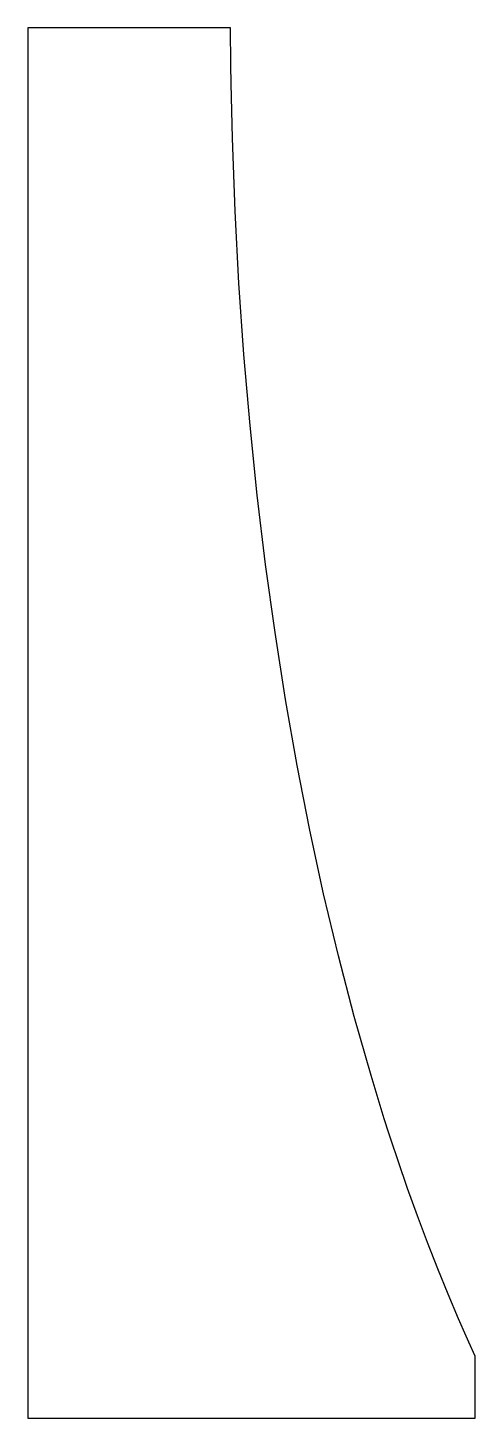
# Model space of a CAD drawing. Extents: x 0 to 227, y 0 to 706.
import ezdxf

# ---------------------------------------------------------------- set-up
doc = ezdxf.new("R2010")
doc.units = 0
doc.layers.get('0').update_dxf_attribs({"linetype": 'CONTINUOUS'})

msp = doc.modelspace()

# ---------------------------------------------------------------- linework, layer by layer
at = {"color": 0}
for p, q in [((102.905, 705.556), (0, 705.556)), ((0, 705.556), (0, 352.778)), ((103.117, 686.611), (102.905, 705.556)), ((103.233, 677.326), (103.117, 686.611)), ((103.885, 649.478), (103.233, 677.326)), ((105.246, 612.588), (103.885, 649.478)), ((107.196, 575.991), (105.246, 612.588)), ((109.728, 539.718), (107.196, 575.991)), ((112.835, 503.816), (109.728, 539.718)), ((116.513, 468.323), (112.835, 503.816)), ((120.756, 433.275), (116.513, 468.323)), ((125.557, 398.72), (120.756, 433.275)), ((130.911, 364.691), (125.557, 398.72)), ((136.812, 331.229), (130.911, 364.691)), ((0, 352.778), (0, 0)), ((143.254, 298.377), (136.812, 331.229)), ((150.231, 266.172), (143.254, 298.377)), ((157.737, 234.657), (150.231, 266.172)), ((165.767, 203.87), (157.737, 234.657)), ((174.313, 173.851), (165.767, 203.87)), ((181.021, 151.914), (174.313, 173.851)), ((183.374, 144.639), (181.021, 151.914)), ((184.511, 141.125), (183.374, 144.639)), ((188.018, 130.609), (184.511, 141.125)), ((192.854, 116.621), (188.018, 130.609)), ((197.846, 102.766), (192.854, 116.621)), ((202.962, 89.1342), (197.846, 102.766)), ((208.166, 75.8155), (202.962, 89.1342)), ((213.426, 62.8978), (208.166, 75.8155)), ((218.708, 50.4733), (213.426, 62.8978)), ((222.633, 41.578), (218.708, 50.4733)), ((223.978, 38.6292), (222.633, 41.578)), ((227.189, 31.5378), (223.978, 38.6292)), ((227.189, 0), (227.189, 31.5378)), ((0, 0), (227.189, 0))]:
    msp.add_line(p, q, dxfattribs=at)

doc.saveas('drawing.dxf')
